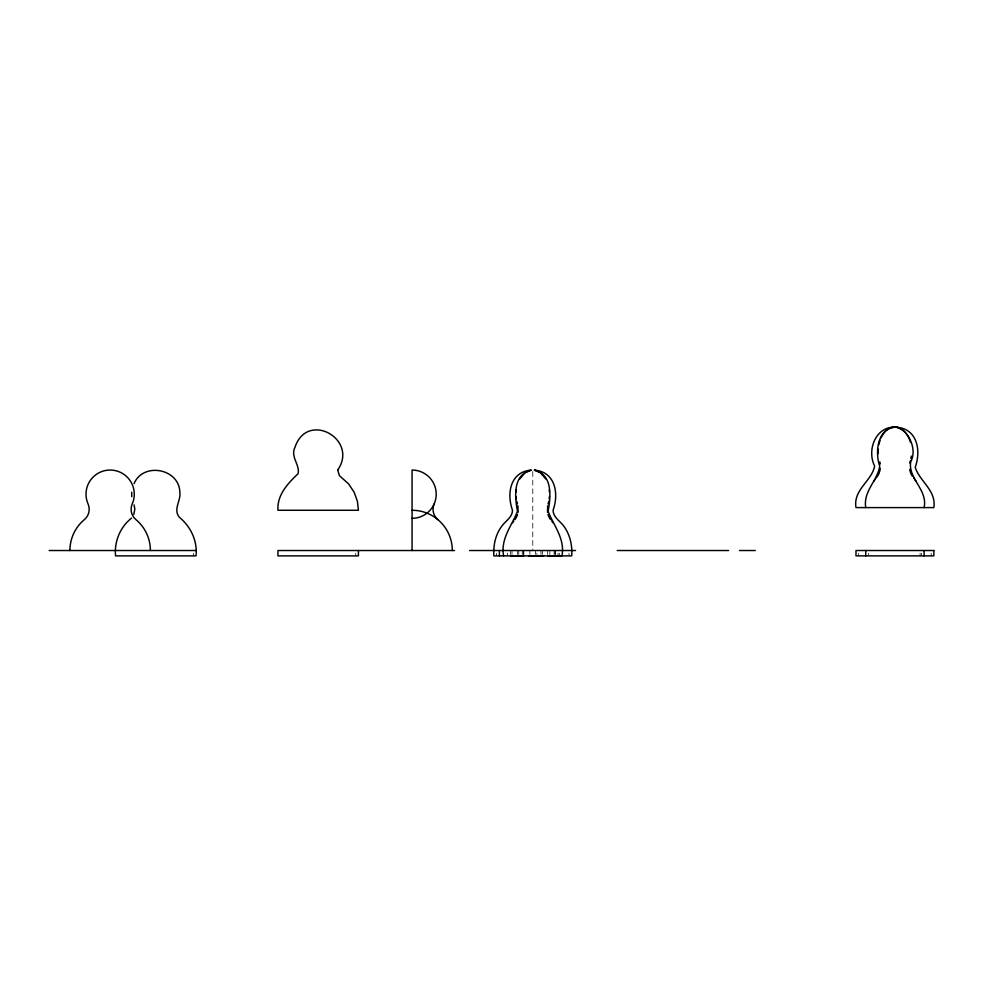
<?xml version="1.0" encoding="UTF-8"?>
<svg xmlns="http://www.w3.org/2000/svg" width="983" height="983" viewBox="0 0 983 983"><rect width="100%" height="100%" fill="white"/><g stroke="black" fill="none" stroke-linecap="round" stroke-linejoin="round"><path stroke-width="0.74" stroke-dasharray="4.92 3.69" d="M931.171 553.196L931.171 555.874M921.427 553.196L921.427 555.874M920.113 553.196L920.113 555.874M868.431 553.196L868.431 555.874M858.687 553.196L858.687 555.874M569.034 553.196L569.034 555.874M559.278 553.196L559.278 555.874M557.975 553.196L557.975 555.874M555.542 550.492L555.542 554.51M555.039 550.492L555.039 554.51M554.142 550.492L554.142 554.51M549.829 550.492L549.829 554.51M547.678 550.492L547.678 554.51M542.456 550.492L542.456 554.51M540.969 550.492L540.969 554.51M536.915 553.171L536.915 554.51M535.514 550.492L535.514 554.51M532.786 471.557L532.786 550.517M529.911 550.492L529.911 554.51M523.828 550.492L523.828 554.51M523.312 550.492L523.312 554.51M522.342 550.492L522.219 554.51M518.778 550.492L518.778 554.51M517.377 550.492L517.377 554.51M511.996 550.492L511.996 554.51M510.509 550.492L510.509 554.51M507.597 553.196L507.597 555.874M496.55 553.196L496.55 555.874M355.735 553.196L355.735 555.874M193.344 553.196L193.344 555.874"/><path stroke-width="1.47" d="M865.74 507.597C862.976 491.328 877.586 480.638 879.724 466.139C874.661 451.861 877.536 426.769 897.024 427.212C917.839 429.252 921.083 451.209 915.222 467.257C919.51 481.351 936.529 490.37 933.85 507.597L855.996 507.597C852.925 489.829 871.724 481.117 874.649 466.139C866.367 449.636 876.086 425.061 897.024 427.212M878.274 449.096L878.286 453.642M131.722 492.213L131.771 496.698M516.136 492.016L516.345 489.792M549.165 499.008L549.423 496.562M518.029 512.376L517.955 505.864M880.313 468.363L879.687 471.582M547.617 505.864L547.543 512.376M910.872 458.545L911.315 456.087M909.754 462.944L910.233 460.99M878.851 444.623L880.068 440.175M548.084 503.91L548.723 501.465M517.549 514.502L516.849 516.456M133.811 514.441L134.831 509.169L134.081 504.918M879.367 472.59L878.556 474.433M880.928 438.049C894.616 409.972 921.182 442.645 910.676 461.936C907.923 478.709 927.964 489.718 924.106 507.597M134.081 483.599C143.235 461.764 179.262 468.547 179.852 492.213C181.105 500.703 172.836 509.452 179.348 517.255C190.739 526.556 197.62 541.019 196.022 555.874L115.552 555.874C114.163 541.547 120.196 526.999 131.55 518.102M515.952 518.176L516.419 517.353M519.81 478.967L525.106 472.737L531.287 470.132C512.659 474.482 514.687 496.845 517.488 511.283C511.848 525.635 500.372 538.831 503.603 555.874M873.862 481.24L874.882 479.63M877.598 476.018L878.102 475.256M512.598 522.772L513.74 521.15M514.932 519.614L515.461 518.938M875.964 478.119L877.069 476.694M530.685 470.132C509.858 472.147 506.638 494.166 512.487 510.177C512.462 517.427 505.348 520.99 501.711 526.286C495.395 534.715 493.196 545.516 493.859 555.874L571.713 555.874C572.475 544.754 569.759 533.142 562.473 524.492C558.7 520.253 553.097 516.517 553.085 510.177C558.934 494.166 555.714 472.147 534.887 470.132M893.35 427.212C902.173 426.18 908.562 434.67 910.467 442.375M49.15 550.517L196.022 550.517M454.588 550.517L277.943 550.517L277.943 555.874L358.426 555.874L358.426 550.517M469.591 550.517L575.546 550.517M617.263 550.517L728.612 550.517M739.499 550.517L755.276 550.517M510.669 555.85L523.767 555.85M528.596 555.85L543.808 555.85M547.764 555.85L560.568 555.85M550.111 518.938L550.64 519.614M913.895 478.119L915.984 481.24M551.832 521.15L552.974 522.772M911.757 475.256L912.249 476.018M545.762 478.967L540.466 472.737L534.285 470.132C552.913 474.482 550.885 496.845 548.084 511.283C553.724 525.635 565.2 538.831 561.969 555.874M549.153 517.353L549.62 518.176M910.86 473.536L911.29 474.433M548.723 516.456L548.023 514.502M910.491 472.59L909.68 469.456M516.849 501.465L517.488 503.91M879.883 461.936L880.264 463.976M516.149 496.562L516.407 499.008M549.227 489.792L549.436 492.016M924.106 550.517L924.106 555.874M865.74 550.517L865.74 555.874M499.389 550.517L499.389 555.874M412.074 550.517L412.074 470.046A24.145 24.145 0 0 1 436.219 494.179A24.145 24.145 0 0 1 412.074 518.324M412.074 510.275A40.242 40.242 0 0 1 452.315 550.517M437.853 519.614A13.418 13.418 0 0 1 434.167 503.91M69.904 550.517A40.242 40.242 0 0 1 84.366 519.614A13.418 13.418 0 0 0 88.052 503.91A24.145 24.145 0 0 1 110.145 470.046A24.145 24.145 0 0 1 132.238 503.91A13.418 13.418 0 0 0 135.924 519.614A40.242 40.242 0 0 1 150.387 550.517M337.697 470.034L339.467 475.686L348.633 483.968L354.175 492.286L357.419 501.342L358.426 510.275L277.943 510.275C276.96 494.867 287.933 483.341 298.07 473.732C300.171 464.799 290.096 456.776 294.974 447.302C307.409 410.181 358.942 439.438 337.697 470.034M933.85 550.517L855.996 550.517L855.996 555.874L933.85 555.874L933.85 550.517"/></g></svg>
